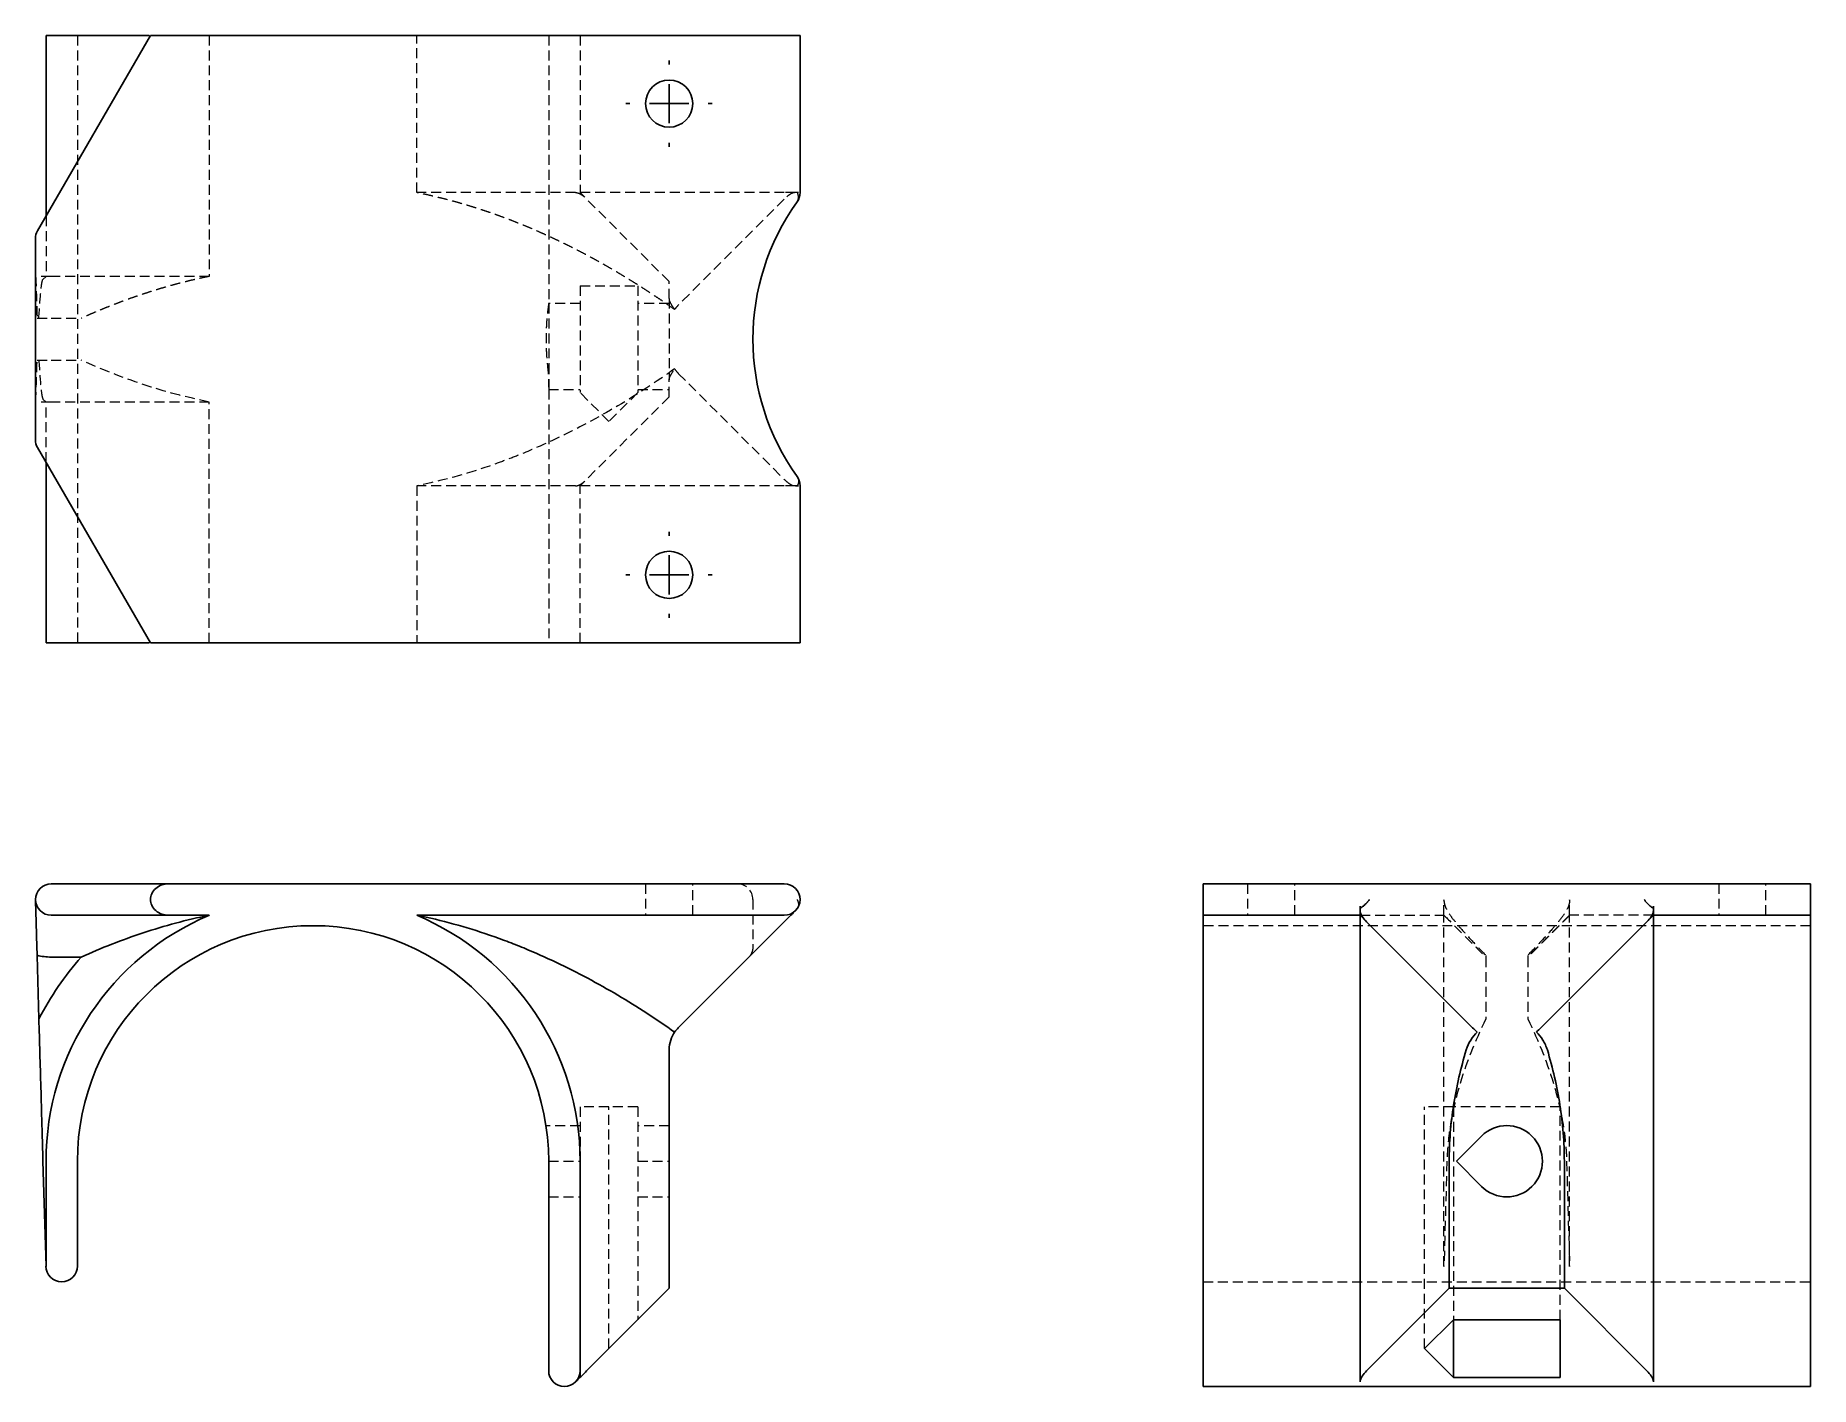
# Model space of a CAD drawing. Header units: millimetres. Extents: x 35 to 262, y 24 to 197.
import ezdxf

# ---------------------------------------------------------------- set-up
doc = ezdxf.new("R2010")
doc.units = ezdxf.units.MM
doc.linetypes.add('HIDDEN', pattern=[1.905, 1.27, -0.635])
doc.layers.add('10', color=7, linetype='Continuous')

# ---------------------------------------------------------------- blocks, each defined once
blk = doc.blocks.new('SW_CENTERMARKSYMBOL_0')
at = {"layer": '10', "color": 0}
for p, q in [((0, 5), (0, 5.51)), ((0, 0), (0, 2.5)), ((-5, 0), (-5.51, 0)), ((0, 0), (-2.5, 0)), ((0, 0), (0, -2.5)), ((0, 0), (2.5, 0)), ((5, 0), (5.51, 0)), ((0, -5), (0, -5.51))]:
    blk.add_line(p, q, dxfattribs=at)
blk = doc.blocks.new('SW_CENTERMARKSYMBOL_1')
at = {"layer": '10', "color": 0}
for p, q in [((0, 5), (0, 5.51)), ((0, 0), (0, 2.5)), ((-5, 0), (-5.51, 0)), ((0, 0), (-2.5, 0)), ((0, 0), (0, -2.5)), ((0, 0), (2.5, 0)), ((5, 0), (5.51, 0)), ((0, -5), (0, -5.51))]:
    blk.add_line(p, q, dxfattribs=at)

msp = doc.modelspace()

# ---------------------------------------------------------------- linework, layer by layer
at = {"color": 7, "linetype": 'Continuous', "lineweight": 25}
for p, q in [((49.85, 196.77), (35.45, 171.84)), ((36.52, 196.77), (36.52, 173.69)), ((49.7, 196.77), (36.52, 196.77)), ((130.77, 196.77), (52.16, 196.77)), ((132.78, 196.77), (130.77, 196.77)), ((132.78, 176.71), (132.78, 196.77)), ((35.18, 170.83), (35.18, 145.17)), ((35.45, 144.16), (49.85, 119.23)), ((36.52, 119.23), (36.52, 142.31)), ((132.78, 119.23), (132.78, 139.29)), ((49.7, 119.23), (36.52, 119.23)), ((130.77, 119.23), (52.16, 119.23)), ((132.78, 119.23), (130.77, 119.23)), ((37.18, 88.48), (52.16, 88.48)), ((130.77, 88.48), (52.16, 88.48)), ((184.23, 84.47), (184.23, 88.48)), ((204.29, 88.48), (184.23, 88.48)), ((204.29, 88.48), (241.71, 88.48)), ((261.77, 88.48), (241.71, 88.48)), ((261.77, 84.47), (261.77, 88.48)), ((52.16, 84.47), (37.18, 84.47)), ((52.16, 84.47), (57.37, 84.47)), ((83.85, 84.47), (130.77, 84.47)), ((184.23, 84.47), (204.28, 84.47)), ((184.23, 53.05), (184.23, 84.47)), ((204.28, 85.62), (204.28, 85.05)), ((204.28, 85.05), (204.28, 84.47)), ((205.11, 83.63), (204.28, 84.47)), ((204.28, 84.47), (204.28, 53.05)), ((240.89, 83.63), (241.72, 84.47)), ((241.72, 85.62), (241.72, 85.05)), ((241.72, 85.05), (241.72, 84.47)), ((261.77, 84.47), (241.72, 84.47)), ((241.72, 84.47), (241.72, 53.05)), ((261.77, 53.05), (261.77, 84.47)), ((117.24, 70.1), (130.77, 83.63)), ((218.64, 70.1), (205.11, 83.63)), ((240.89, 83.63), (227.36, 70.1)), ((35.38, 79.34), (35.61, 71.24)), ((37.18, 79.12), (41.01, 79.12)), ((219.79, 56.26), (216.57, 53.05)), ((36.13, 53.05), (36.52, 39.68)), ((36.52, 53.05), (36.52, 39.68)), ((40.53, 39.68), (40.53, 53.05)), ((100.69, 53.05), (100.69, 26.31)), ((104.7, 26.31), (104.7, 53.05)), ((116.07, 36.84), (116.07, 53.05)), ((184.23, 26.31), (184.23, 53.05)), ((204.28, 53.05), (204.28, 26.31)), ((215.65, 36.84), (215.65, 53.05)), ((216.57, 53.05), (219.79, 49.83)), ((230.35, 36.84), (230.35, 53.05)), ((241.72, 53.05), (241.72, 26.31)), ((261.77, 26.31), (261.77, 53.05)), ((105.53, 26.31), (116.07, 36.84)), ((205.11, 26.31), (215.65, 36.84)), ((230.35, 36.84), (215.65, 36.84)), ((240.89, 26.31), (230.35, 36.84)), ((212.5, 29.15), (216.18, 32.83)), ((229.82, 32.83), (216.18, 32.83)), ((216.18, 32.83), (216.18, 25.47)), ((229.82, 25.47), (229.82, 32.83)), ((216.18, 25.47), (212.5, 29.15)), ((184.23, 24.3), (184.23, 26.31)), ((204.28, 26.31), (204.28, 24.89)), ((229.82, 25.47), (216.18, 25.47)), ((241.72, 26.31), (241.72, 24.89)), ((261.77, 24.3), (261.77, 26.31)), ((184.23, 24.3), (261.77, 24.3))]:
    msp.add_line(p, q, dxfattribs=at)
at = {"color": 7, "linetype": 'HIDDEN', "lineweight": 18}
for p, q in [((40.53, 196.77), (40.53, 119.23)), ((57.37, 196.77), (57.37, 166.02)), ((83.85, 176.72), (83.85, 196.77)), ((100.69, 196.77), (100.69, 162.55)), ((104.7, 196.77), (104.7, 176.72)), ((130.77, 176.72), (83.85, 176.72)), ((116.07, 165.35), (104.7, 176.72)), ((130.77, 175.89), (117.24, 162.36)), ((132.19, 176.72), (130.77, 176.72)), ((132.59, 176.72), (132.19, 176.72)), ((36.52, 173.69), (36.52, 166.02)), ((37.18, 166.02), (35.18, 166.02)), ((36.52, 166.02), (36.13, 165.64)), ((57.37, 166.02), (37.18, 166.02)), ((104.7, 164.82), (112.06, 164.82)), ((104.7, 164.82), (104.7, 151.18)), ((112.06, 164.82), (112.06, 151.18)), ((116.07, 163.18), (116.07, 152.82)), ((100.69, 162.55), (100.69, 154.79)), ((104.7, 162.55), (100.69, 162.55)), ((116.07, 162.55), (112.06, 162.55)), ((35.38, 160.67), (37.18, 160.67)), ((37.18, 160.67), (41.01, 160.67)), ((35.38, 155.33), (37.18, 155.33)), ((37.18, 155.33), (41.01, 155.33)), ((100.69, 154.79), (100.69, 151.57)), ((117.24, 153.64), (130.77, 140.11)), ((37.18, 149.98), (35.18, 149.98)), ((36.52, 149.98), (36.13, 150.36)), ((36.52, 142.31), (36.52, 149.98)), ((57.37, 149.98), (37.18, 149.98)), ((57.37, 119.23), (57.37, 149.98)), ((100.69, 151.57), (100.69, 119.23)), ((100.69, 151.57), (104.7, 151.57)), ((108.38, 147.5), (104.7, 151.18)), ((116.07, 150.65), (104.7, 139.28)), ((112.06, 151.18), (108.38, 147.5)), ((112.06, 151.57), (116.07, 151.57)), ((83.85, 139.28), (83.85, 119.23)), ((130.77, 139.28), (83.85, 139.28)), ((104.7, 119.23), (104.7, 139.28)), ((132.19, 139.28), (130.77, 139.28)), ((132.59, 139.28), (132.19, 139.28)), ((113.06, 88.48), (113.06, 84.47)), ((119.08, 84.47), (119.08, 88.48)), ((189.91, 88.48), (189.91, 84.47)), ((195.93, 84.47), (195.93, 88.48)), ((250.07, 88.48), (250.07, 84.47)), ((256.09, 84.47), (256.09, 88.48)), ((126.76, 86.47), (126.76, 80.44)), ((214.98, 84.47), (214.98, 86.41)), ((231.02, 84.47), (231.02, 86.41)), ((204.28, 84.47), (214.98, 84.47)), ((214.98, 53.05), (214.98, 84.47)), ((241.72, 84.47), (231.02, 84.47)), ((231.02, 53.05), (231.02, 84.47)), ((261.77, 83.13), (184.23, 83.13)), ((220.33, 79.34), (220.33, 79.12)), ((225.67, 79.34), (225.67, 79.12)), ((220.33, 79.12), (220.33, 71.24)), ((225.67, 79.12), (225.67, 71.24)), ((108.38, 60), (104.7, 60)), ((104.7, 60), (104.7, 53.05)), ((112.06, 60), (108.38, 60)), ((108.38, 29.15), (108.38, 60)), ((112.06, 60), (112.06, 32.83)), ((216.18, 60), (212.5, 60)), ((212.5, 29.15), (212.5, 60)), ((229.82, 60), (216.18, 60)), ((216.18, 60), (216.18, 32.83)), ((229.82, 32.83), (229.82, 60)), ((104.7, 57.59), (100.35, 57.59)), ((116.07, 57.59), (112.06, 57.59)), ((100.69, 53.05), (104.7, 53.05)), ((112.06, 53.05), (116.07, 53.05)), ((214.98, 39.68), (214.98, 53.05)), ((215.36, 53.05), (214.98, 39.68)), ((230.64, 53.05), (231.02, 39.68)), ((231.02, 39.68), (231.02, 53.05)), ((100.69, 48.5), (104.7, 48.5)), ((112.06, 48.5), (116.07, 48.5)), ((214.98, 39.62), (214.98, 39.68)), ((231.02, 39.62), (231.02, 39.68)), ((184.23, 37.67), (261.77, 37.67)), ((104.7, 26.31), (104.7, 25.47))]:
    msp.add_line(p, q, dxfattribs=at)
at = {"color": 7, "linetype": 'Continuous', "lineweight": 25}
for centre in [(116.07, 188.08), (116.07, 127.92)]:
    msp.add_circle(centre, 3.01, dxfattribs=at)
for centre, radius, start, end in [((156.85, 158), 30.08, 144.3409, 215.6591), ((130.77, 176.71), 2.01, 324.3409, 0), ((37.18, 170.83), 2.01, 150, 180), ((37.18, 145.17), 2.01, 180, 210), ((130.77, 139.29), 2.01, 0, 35.6591), ((37.18, 86.47), 2.01, 90, 270), ((130.77, 86.47), 2.01, 270, 90), ((70.61, 53.05), 34.09, 112.8435, 180), ((70.61, 53.05), 34.09, 0, 67.1565), ((70.61, 53.05), 30.08, 0, 180), ((37.18, 86.47), 7.35, 255.81, 270), ((70.61, 53.05), 39.44, 138.6225, 152.5347), ((223, 53.05), 4.55, 225, 135), ((38.52, 39.68), 2.01, 180, 0), ((102.7, 26.31), 2.01, 180, 0)]:
    msp.add_arc(centre, radius, start, end, dxfattribs=at)
at = {"color": 7, "linetype": 'HIDDEN', "lineweight": 18}
msp.add_arc((124.76, 86.47), 2.01, 0, 90, dxfattribs=at)
at = {"color": 7, "linetype": 'Continuous', "lineweight": 25}
for points, knots in [([(49.85, 196.77), (49.85, 196.77), (49.9, 196.77), (50.12, 196.77), (50.3, 196.77), (50.75, 196.77), (51.02, 196.77), (51.59, 196.77), (51.89, 196.77), (52.16, 196.77)], [0, 0, 0, 0, 0.25, 0.25, 0.5, 0.5, 0.75, 0.75, 1, 1, 1, 1]), ([(52.16, 119.23), (51.89, 119.23), (51.59, 119.23), (51.02, 119.23), (50.75, 119.23), (50.3, 119.23), (50.12, 119.23), (49.9, 119.23), (49.85, 119.23), (49.85, 119.23)], [0, 0, 0, 0, 0.25, 0.25, 0.5, 0.5, 0.75, 0.75, 1, 1, 1, 1]), ([(52.16, 88.48), (51.89, 88.48), (51.59, 88.43), (51.02, 88.24), (50.75, 88.08), (50.3, 87.69), (50.12, 87.46), (49.9, 86.96), (49.85, 86.71), (49.85, 86.47)], [0, 0, 0, 0, 0.25, 0.25, 0.5, 0.5, 0.75, 0.75, 1, 1, 1, 1]), ([(35.18, 86.41), (35.19, 86.22), (35.19, 86.04), (35.2, 85.67), (35.21, 85.49), (35.22, 84.99), (35.23, 84.67), (35.25, 84.06), (35.26, 83.77), (35.27, 83.19), (35.28, 82.91), (35.3, 82.06), (35.32, 81.52), (35.35, 80.42), (35.37, 79.88), (35.38, 79.34)], [0, 0, 0, 0, 0.0625, 0.0625, 0.125, 0.125, 0.25, 0.25, 0.375, 0.375, 0.5, 0.5, 0.75, 0.75, 1, 1, 1, 1]), ([(49.85, 86.47), (49.85, 86.23), (49.9, 85.98), (50.12, 85.49), (50.3, 85.25), (50.75, 84.86), (51.02, 84.7), (51.59, 84.51), (51.89, 84.47), (52.16, 84.47)], [0, 0, 0, 0, 0.25, 0.25, 0.5, 0.5, 0.75, 0.75, 1, 1, 1, 1]), ([(205.46, 86.47), (205.44, 86.43), (205.39, 86.36), (205.31, 86.27), (205.24, 86.18), (205.18, 86.1), (205.12, 86.04), (205.07, 85.99), (205.04, 85.95), (205.01, 85.93), (204.93, 85.85), (204.8, 85.73), (204.61, 85.56), (204.48, 85.47), (204.42, 85.43)], [0, 0, 0, 0, 0.095507, 0.181916, 0.258677, 0.325372, 0.3817, 0.427454, 0.462497, 0.486743, 0.500144, 0.67969, 0.846685, 1, 1, 1, 1]), ([(240.54, 86.47), (240.56, 86.44), (240.61, 86.37), (240.68, 86.27), (240.75, 86.19), (240.82, 86.11), (240.88, 86.05), (240.93, 85.99), (240.97, 85.95), (241.06, 85.86), (241.2, 85.73), (241.39, 85.56), (241.52, 85.47), (241.58, 85.43)], [0, 0, 0, 0, 0.091601, 0.175355, 0.250926, 0.31807, 0.376624, 0.426485, 0.4676, 0.499942, 0.679017, 0.845955, 1, 1, 1, 1]), ([(57.37, 84.47), (54.45, 83.87), (51.64, 83.11), (46.2, 81.31), (43.57, 80.27), (41.01, 79.12)], [0, 0, 0, 0, 0.5, 0.5, 1, 1, 1, 1]), ([(116.77, 69.54), (114.43, 71.19), (112.02, 72.77), (107, 75.75), (104.39, 77.15), (100.31, 79.08), (98.92, 79.7), (96.79, 80.58), (96.07, 80.86), (94.61, 81.41), (93.87, 81.68), (90.13, 82.96), (87.05, 83.82), (83.85, 84.47)], [0, 0, 0, 0, 0.25, 0.25, 0.5, 0.5, 0.625, 0.625, 0.6875, 0.6875, 0.75, 0.75, 1, 1, 1, 1]), ([(130.77, 83.63), (130.99, 83.85), (131.21, 84.06), (131.55, 84.41), (131.68, 84.53), (131.93, 84.79), (132.06, 84.92), (132.19, 85.05)], [0, 0, 0, 0, 0.5, 0.5, 0.75, 0.75, 1, 1, 1, 1]), ([(205.11, 83.63), (204.9, 83.85), (204.7, 84.06), (204.47, 84.41), (204.4, 84.53), (204.31, 84.79), (204.28, 84.92), (204.28, 85.05)], [0, 0, 0, 0, 0.5, 0.5, 0.75, 0.75, 1, 1, 1, 1]), ([(241.72, 85.05), (241.72, 84.92), (241.69, 84.79), (241.6, 84.54), (241.53, 84.42), (241.3, 84.07), (241.1, 83.85), (240.89, 83.63)], [0, 0, 0, 0, 0.25, 0.25, 0.5, 0.5, 1, 1, 1, 1]), ([(35.61, 71.24), (35.69, 68.38), (35.78, 65.46), (35.91, 60.92), (35.95, 59.38), (36.02, 57.02), (36.04, 56.23), (36.09, 54.64), (36.11, 53.84), (36.13, 53.05)], [0, 0, 0, 0, 0.5, 0.5, 0.75, 0.75, 0.875, 0.875, 1, 1, 1, 1]), ([(116.07, 67.27), (116.07, 67.72), (116.14, 68.13), (116.39, 68.9), (116.57, 69.24), (116.77, 69.54)], [0, 0, 0, 0, 0.5, 0.5, 1, 1, 1, 1]), ([(217.82, 67.27), (217.95, 67.72), (218.15, 68.13), (218.64, 68.9), (218.91, 69.24), (219.21, 69.54)], [0, 0, 0, 0, 0.5, 0.5, 1, 1, 1, 1]), ([(226.79, 69.54), (227.09, 69.24), (227.36, 68.9), (227.72, 68.33), (227.83, 68.13), (228.03, 67.71), (228.11, 67.49), (228.18, 67.27)], [0, 0, 0, 0, 0.5, 0.5, 0.75, 0.75, 1, 1, 1, 1]), ([(116.07, 53.05), (116.07, 55.47), (116.07, 57.87), (116.07, 62.6), (116.07, 64.95), (116.07, 67.27)], [0, 0, 0, 0, 0.5, 0.5, 1, 1, 1, 1]), ([(215.65, 53.05), (215.65, 55.47), (215.84, 57.87), (216.58, 62.6), (217.13, 64.95), (217.82, 67.27)], [0, 0, 0, 0, 0.5, 0.5, 1, 1, 1, 1]), ([(228.18, 67.27), (228.87, 64.95), (229.42, 62.6), (230.16, 57.87), (230.35, 55.47), (230.35, 53.05)], [0, 0, 0, 0, 0.5, 0.5, 1, 1, 1, 1]), ([(104.12, 24.89), (104.25, 25.02), (104.38, 25.15), (104.63, 25.4), (104.75, 25.52), (105.1, 25.87), (105.32, 26.09), (105.53, 26.31)], [0, 0, 0, 0, 0.25, 0.25, 0.5, 0.5, 1, 1, 1, 1]), ([(204.28, 24.89), (204.28, 25.02), (204.31, 25.15), (204.4, 25.4), (204.47, 25.52), (204.7, 25.87), (204.9, 26.09), (205.11, 26.31)], [0, 0, 0, 0, 0.25, 0.25, 0.5, 0.5, 1, 1, 1, 1]), ([(241.72, 24.89), (241.72, 25.02), (241.69, 25.15), (241.6, 25.4), (241.53, 25.52), (241.3, 25.87), (241.1, 26.09), (240.89, 26.31)], [0, 0, 0, 0, 0.25, 0.25, 0.5, 0.5, 1, 1, 1, 1])]:
    msp.add_open_spline(points, degree=3, knots=knots, dxfattribs=at)
at = {"color": 7, "linetype": 'HIDDEN', "lineweight": 18}
for points, knots in [([(116.77, 161.79), (116.5, 161.98), (115.95, 162.36), (115.13, 162.93), (114.31, 163.48), (113.48, 164.03), (112.66, 164.56), (111.84, 165.08), (111.01, 165.6), (110.19, 166.1), (109.37, 166.59), (108.54, 167.07), (107.72, 167.55), (106.9, 168.01), (106.08, 168.46), (105.25, 168.9), (104.43, 169.33), (103.61, 169.75), (102.78, 170.16), (101.96, 170.56), (101.14, 170.94), (100.31, 171.32), (99.49, 171.69), (98.67, 172.05), (97.84, 172.4), (97.02, 172.73), (96.2, 173.06), (95.37, 173.38), (94.55, 173.68), (93.73, 173.98), (92.9, 174.26), (92.08, 174.54), (91.26, 174.8), (90.43, 175.06), (89.61, 175.3), (88.79, 175.54), (87.96, 175.76), (87.14, 175.97), (86.32, 176.17), (85.49, 176.37), (84.67, 176.55), (84.12, 176.66), (83.85, 176.72)], [0, 0, 0, 0, 0.029269, 0.05828, 0.087034, 0.115534, 0.143782, 0.171782, 0.199536, 0.227047, 0.254317, 0.28135, 0.308149, 0.334716, 0.361055, 0.387169, 0.413061, 0.438736, 0.464195, 0.489444, 0.514485, 0.539322, 0.56396, 0.588402, 0.612652, 0.636715, 0.660595, 0.684295, 0.707822, 0.731178, 0.754369, 0.7774, 0.800275, 0.822999, 0.845578, 0.868017, 0.89032, 0.912494, 0.934543, 0.956473, 0.97829, 1, 1, 1, 1]), ([(104.12, 176.72), (104.25, 176.72), (104.38, 176.69), (104.63, 176.6), (104.75, 176.53), (105.1, 176.3), (105.32, 176.1), (105.53, 175.89)], [0, 0, 0, 0, 0.25, 0.25, 0.5, 0.5, 1, 1, 1, 1]), ([(132.19, 176.72), (132.06, 176.72), (131.93, 176.69), (131.68, 176.6), (131.56, 176.53), (131.21, 176.3), (130.99, 176.1), (130.77, 175.89)], [0, 0, 0, 0, 0.25, 0.25, 0.5, 0.5, 1, 1, 1, 1]), ([(132.4, 175.54), (132.42, 175.56), (132.45, 175.61), (132.49, 175.68), (132.52, 175.75), (132.54, 175.82), (132.56, 175.88), (132.56, 175.93), (132.57, 175.97), (132.58, 176.06), (132.58, 176.2), (132.56, 176.39), (132.52, 176.52), (132.5, 176.58)], [0, 0, 0, 0, 0.091601, 0.175355, 0.250926, 0.31807, 0.376624, 0.426485, 0.4676, 0.499942, 0.679017, 0.845955, 1, 1, 1, 1]), ([(35.18, 166.02), (35.19, 166.02), (35.19, 165.99), (35.2, 165.9), (35.21, 165.83), (35.22, 165.58), (35.23, 165.38), (35.25, 164.94), (35.26, 164.71), (35.27, 164.23), (35.28, 163.99), (35.3, 163.24), (35.32, 162.74), (35.35, 161.71), (35.37, 161.19), (35.38, 160.67)], [0, 0, 0, 0, 0.0625, 0.0625, 0.125, 0.125, 0.25, 0.25, 0.375, 0.375, 0.5, 0.5, 0.75, 0.75, 1, 1, 1, 1]), ([(35.61, 160.67), (35.69, 162.06), (35.78, 163.25), (35.91, 164.56), (35.95, 164.92), (36.02, 165.31), (36.04, 165.41), (36.09, 165.57), (36.11, 165.62), (36.13, 165.64)], [0, 0, 0, 0, 0.5, 0.5, 0.75, 0.75, 0.875, 0.875, 1, 1, 1, 1]), ([(57.37, 166.02), (57.14, 165.97), (56.66, 165.88), (55.95, 165.72), (55.24, 165.56), (54.53, 165.39), (53.82, 165.21), (53.1, 165.02), (52.39, 164.83), (51.68, 164.63), (50.97, 164.42), (50.26, 164.2), (49.55, 163.97), (48.84, 163.74), (48.12, 163.5), (47.41, 163.25), (46.7, 163), (45.99, 162.73), (45.28, 162.46), (44.57, 162.18), (43.86, 161.9), (43.15, 161.6), (42.43, 161.3), (41.72, 160.99), (41.25, 160.78), (41.01, 160.67)], [0, 0, 0, 0, 0.040984, 0.082143, 0.123483, 0.165014, 0.206743, 0.248678, 0.290826, 0.333195, 0.375792, 0.418625, 0.461701, 0.505027, 0.548609, 0.592455, 0.636572, 0.680966, 0.725643, 0.770609, 0.815872, 0.861436, 0.907308, 0.953494, 1, 1, 1, 1]), ([(116.07, 163.18), (116.07, 163.87), (116.07, 164.42), (116.07, 165.16), (116.07, 165.35), (116.07, 165.35)], [0, 0, 0, 0, 0.5, 0.5, 1, 1, 1, 1]), ([(116.77, 161.79), (116.57, 162.09), (116.39, 162.36), (116.21, 162.72), (116.16, 162.83), (116.09, 163.03), (116.07, 163.11), (116.07, 163.18)], [0, 0, 0, 0, 0.5, 0.5, 0.75, 0.75, 1, 1, 1, 1]), ([(100.69, 162.55), (100.69, 162.55), (100.68, 162.48), (100.65, 162.28), (100.64, 162.2), (100.62, 162.01), (100.6, 161.9), (100.57, 161.66), (100.55, 161.52), (100.52, 161.22), (100.5, 161.06), (100.47, 160.71), (100.45, 160.53), (100.42, 160.14), (100.41, 159.95), (100.39, 159.54), (100.38, 159.32), (100.36, 158.89), (100.35, 158.67), (100.35, 158.22), (100.35, 158), (100.35, 157.55), (100.35, 157.33), (100.37, 156.89), (100.38, 156.68), (100.4, 156.26), (100.41, 156.05), (100.45, 155.46), (100.49, 155.1), (100.52, 154.79)], [0, 0, 0, 0, 0.125, 0.125, 0.1875, 0.1875, 0.25, 0.25, 0.3125, 0.3125, 0.375, 0.375, 0.4375, 0.4375, 0.5, 0.5, 0.5625, 0.5625, 0.625, 0.625, 0.6875, 0.6875, 0.75, 0.75, 0.8125, 0.8125, 0.875, 0.875, 1, 1, 1, 1]), ([(35.18, 149.98), (35.19, 149.98), (35.19, 150.01), (35.2, 150.1), (35.21, 150.17), (35.22, 150.42), (35.23, 150.62), (35.25, 151.06), (35.26, 151.29), (35.27, 151.77), (35.28, 152.01), (35.3, 152.76), (35.32, 153.26), (35.35, 154.29), (35.37, 154.81), (35.38, 155.33)], [0, 0, 0, 0, 0.0625, 0.0625, 0.125, 0.125, 0.25, 0.25, 0.375, 0.375, 0.5, 0.5, 0.75, 0.75, 1, 1, 1, 1]), ([(35.61, 155.33), (35.69, 153.94), (35.78, 152.75), (35.91, 151.44), (35.95, 151.08), (36.02, 150.69), (36.04, 150.59), (36.09, 150.43), (36.11, 150.38), (36.13, 150.36)], [0, 0, 0, 0, 0.5, 0.5, 0.75, 0.75, 0.875, 0.875, 1, 1, 1, 1]), ([(57.37, 149.98), (54.45, 150.57), (51.64, 151.33), (46.2, 153.13), (43.57, 154.17), (41.01, 155.33)], [0, 0, 0, 0, 0.5, 0.5, 1, 1, 1, 1]), ([(116.77, 154.21), (114.43, 152.56), (112.02, 150.98), (107, 148), (104.39, 146.6), (100.31, 144.66), (98.92, 144.05), (96.79, 143.17), (96.07, 142.89), (94.61, 142.34), (93.87, 142.07), (90.13, 140.78), (87.05, 139.93), (83.85, 139.28)], [0, 0, 0, 0, 0.25, 0.25, 0.5, 0.5, 0.625, 0.625, 0.6875, 0.6875, 0.75, 0.75, 1, 1, 1, 1]), ([(116.07, 152.82), (116.07, 152.95), (116.14, 153.15), (116.39, 153.64), (116.57, 153.91), (116.77, 154.21)], [0, 0, 0, 0, 0.5, 0.5, 1, 1, 1, 1]), ([(116.07, 150.65), (116.07, 150.65), (116.07, 150.84), (116.07, 151.58), (116.07, 152.13), (116.07, 152.82)], [0, 0, 0, 0, 0.5, 0.5, 1, 1, 1, 1]), ([(104.12, 139.28), (104.25, 139.28), (104.38, 139.31), (104.63, 139.4), (104.75, 139.47), (105.1, 139.7), (105.32, 139.9), (105.53, 140.11)], [0, 0, 0, 0, 0.25, 0.25, 0.5, 0.5, 1, 1, 1, 1]), ([(130.77, 140.11), (130.99, 139.9), (131.21, 139.7), (131.55, 139.47), (131.68, 139.4), (131.93, 139.31), (132.06, 139.28), (132.19, 139.28)], [0, 0, 0, 0, 0.5, 0.5, 0.75, 0.75, 1, 1, 1, 1]), ([(132.4, 140.46), (132.42, 140.44), (132.46, 140.39), (132.49, 140.31), (132.52, 140.24), (132.54, 140.18), (132.56, 140.12), (132.56, 140.07), (132.57, 140.04), (132.57, 140.01), (132.58, 139.93), (132.58, 139.8), (132.56, 139.61), (132.52, 139.48), (132.5, 139.42)], [0, 0, 0, 0, 0.095507, 0.181916, 0.258677, 0.325372, 0.3817, 0.427454, 0.462497, 0.486743, 0.500144, 0.67969, 0.846685, 1, 1, 1, 1]), ([(132.4, 86.47), (132.42, 86.43), (132.46, 86.36), (132.49, 86.27), (132.52, 86.18), (132.54, 86.1), (132.56, 86.04), (132.56, 85.99), (132.57, 85.95), (132.57, 85.93), (132.58, 85.85), (132.58, 85.73), (132.56, 85.56), (132.52, 85.47), (132.5, 85.43)], [0, 0, 0, 0, 0.095507, 0.181916, 0.258677, 0.325372, 0.3817, 0.427454, 0.462497, 0.486743, 0.500144, 0.67969, 0.846685, 1, 1, 1, 1]), ([(214.98, 86.41), (214.98, 86.22), (215.01, 86.04), (215.1, 85.67), (215.17, 85.49), (215.42, 84.99), (215.62, 84.67), (216.06, 84.06), (216.29, 83.77), (216.77, 83.19), (217.01, 82.91), (217.76, 82.06), (218.26, 81.52), (219.29, 80.42), (219.81, 79.88), (220.33, 79.34)], [0, 0, 0, 0, 0.0625, 0.0625, 0.125, 0.125, 0.25, 0.25, 0.375, 0.375, 0.5, 0.5, 0.75, 0.75, 1, 1, 1, 1]), ([(231.02, 86.41), (231.02, 86.22), (230.99, 86.04), (230.9, 85.67), (230.83, 85.49), (230.58, 84.99), (230.38, 84.67), (229.94, 84.06), (229.71, 83.77), (229.23, 83.19), (228.99, 82.91), (228.24, 82.06), (227.74, 81.52), (226.71, 80.42), (226.19, 79.88), (225.67, 79.34)], [0, 0, 0, 0, 0.0625, 0.0625, 0.125, 0.125, 0.25, 0.25, 0.375, 0.375, 0.5, 0.5, 0.75, 0.75, 1, 1, 1, 1]), ([(214.98, 84.47), (215.57, 83.87), (216.33, 83.11), (218.13, 81.31), (219.17, 80.27), (220.33, 79.12)], [0, 0, 0, 0, 0.5, 0.5, 1, 1, 1, 1]), ([(231.02, 84.47), (230.97, 84.42), (230.88, 84.32), (230.72, 84.16), (230.56, 84), (230.39, 83.83), (230.21, 83.65), (230.02, 83.46), (229.83, 83.27), (229.63, 83.07), (229.42, 82.86), (229.2, 82.64), (228.97, 82.42), (228.74, 82.19), (228.5, 81.95), (228.25, 81.7), (228, 81.44), (227.73, 81.18), (227.46, 80.91), (227.18, 80.63), (226.9, 80.34), (226.6, 80.05), (226.3, 79.74), (225.99, 79.44), (225.78, 79.22), (225.67, 79.12)], [0, 0, 0, 0, 0.040984, 0.082143, 0.123483, 0.165014, 0.206743, 0.248678, 0.290826, 0.333195, 0.375792, 0.418625, 0.461701, 0.505027, 0.548609, 0.592455, 0.636572, 0.680966, 0.725643, 0.770609, 0.815872, 0.861436, 0.907308, 0.953494, 1, 1, 1, 1]), ([(126.76, 80.45), (126.76, 80.32), (126.74, 80.06), (126.62, 79.68), (126.44, 79.33), (126.26, 79.13), (126.18, 79.04)], [0, 0, 0, 0, 0.247575, 0.5, 0.752425, 1, 1, 1, 1]), ([(220.33, 71.24), (218.94, 68.38), (217.75, 65.46), (216.44, 60.92), (216.08, 59.38), (215.69, 57.02), (215.59, 56.23), (215.43, 54.64), (215.38, 53.84), (215.36, 53.05)], [0, 0, 0, 0, 0.5, 0.5, 0.75, 0.75, 0.875, 0.875, 1, 1, 1, 1]), ([(225.67, 71.24), (227.06, 68.38), (228.25, 65.46), (229.56, 60.92), (229.92, 59.38), (230.31, 57.02), (230.41, 56.23), (230.57, 54.64), (230.62, 53.84), (230.64, 53.05)], [0, 0, 0, 0, 0.5, 0.5, 0.75, 0.75, 0.875, 0.875, 1, 1, 1, 1])]:
    msp.add_open_spline(points, degree=3, knots=knots, dxfattribs=at)
for points in [[(132.2, 176.72), (132.2, 176.72), (132.2, 176.72), (132.19, 176.72)], [(132.47, 176.7), (132.39, 176.71), (132.3, 176.72), (132.2, 176.72)], [(132.47, 176.7), (132.51, 176.71), (132.55, 176.72), (132.59, 176.72)], [(132.5, 176.58), (132.49, 176.61), (132.48, 176.65), (132.47, 176.7)], [(117.24, 162.36), (117.07, 162.18), (116.91, 161.99), (116.77, 161.79)], [(100.52, 154.79), (100.63, 153.72), (100.69, 152.64), (100.69, 151.57)], [(116.77, 154.21), (116.91, 154.01), (117.07, 153.82), (117.24, 153.64)], [(132.19, 139.28), (132.2, 139.28), (132.2, 139.28), (132.2, 139.28)], [(132.2, 139.28), (132.3, 139.28), (132.39, 139.29), (132.47, 139.3)], [(132.47, 139.3), (132.48, 139.35), (132.49, 139.39), (132.5, 139.42)], [(132.47, 139.3), (132.51, 139.29), (132.55, 139.28), (132.59, 139.28)], [(132.19, 85.05), (132.2, 85.06), (132.2, 85.06), (132.2, 85.06)], [(214.98, 39.68), (214.98, 39.66), (214.98, 39.64), (214.98, 39.62)], [(231.02, 39.68), (231.02, 39.66), (231.02, 39.64), (231.02, 39.62)]]:
    msp.add_open_spline(points, degree=3, dxfattribs=at)
at = {"color": 7, "linetype": 'Continuous', "lineweight": 25}
for points in [[(132.47, 85.36), (132.51, 85.45), (132.55, 85.53), (132.59, 85.62)], [(204.3, 85.36), (204.29, 85.45), (204.28, 85.53), (204.28, 85.62)], [(204.28, 85.06), (204.28, 85.16), (204.29, 85.26), (204.3, 85.36)], [(204.28, 85.05), (204.28, 85.06), (204.28, 85.06), (204.28, 85.06)], [(204.3, 85.36), (204.35, 85.38), (204.39, 85.4), (204.42, 85.43)], [(241.58, 85.43), (241.61, 85.4), (241.65, 85.38), (241.7, 85.36)], [(241.7, 85.36), (241.71, 85.45), (241.72, 85.53), (241.72, 85.62)], [(241.7, 85.36), (241.71, 85.26), (241.72, 85.16), (241.72, 85.06)], [(241.72, 85.06), (241.72, 85.06), (241.72, 85.06), (241.72, 85.05)], [(116.77, 69.54), (116.91, 69.74), (117.07, 69.93), (117.24, 70.1)], [(219.21, 69.54), (219.01, 69.74), (218.82, 69.93), (218.64, 70.1)], [(227.36, 70.1), (227.18, 69.93), (226.99, 69.74), (226.79, 69.54)], [(36.52, 39.68), (36.52, 39.66), (36.52, 39.64), (36.52, 39.62)]]:
    msp.add_open_spline(points, degree=3, dxfattribs=at)

# ---------------------------------------------------------------- block references
at = {"layer": '10'}
for name, p in [('SW_CENTERMARKSYMBOL_1', (116.07, 188.08)), ('SW_CENTERMARKSYMBOL_0', (116.07, 127.92))]:
    msp.add_blockref(name, p, dxfattribs=at)

doc.saveas('drawing.dxf')
